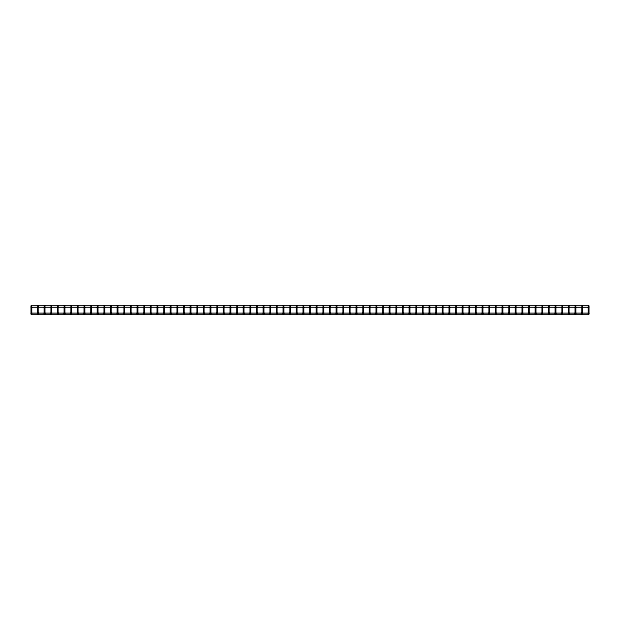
<?xml version="1.0" encoding="UTF-8"?>
<svg xmlns="http://www.w3.org/2000/svg" width="620" height="620" viewBox="0 0 620 620"><rect width="100%" height="100%" fill="white"/><g stroke="black" fill="none" stroke-linecap="round" stroke-linejoin="round"><path stroke-width="0.93" d="M310.217 306.071L310 305.544L309.783 306.071M31.31 305.544L31.31 306.164L31.31 305.544L588.69 305.544L588.69 306.164L588.69 305.544M589 306.722L589 313.836L588.38 313.836L588.38 306.722M588.69 306.164L588.69 307.412L31.31 307.412L31.31 306.164M582.366 306.722L582.366 313.836L581.746 313.836L581.746 306.722M575.732 306.722L575.732 313.836L575.104 313.836L575.104 306.722M569.09 306.722L569.09 313.836L568.47 313.836L568.47 306.722M562.456 306.722L562.456 313.836L561.836 313.836L561.836 306.722M555.822 306.722L555.822 313.836L555.202 313.836L555.202 306.722M549.188 306.722L549.188 313.836L548.568 313.836L548.568 306.722M542.554 306.722L542.554 313.836L541.927 313.836L541.927 306.722M535.92 306.722L535.92 313.836L535.293 313.836L535.293 306.722M529.279 306.722L529.279 313.836L528.659 313.836L528.659 306.722M522.644 306.722L522.644 313.836L522.025 313.836L522.025 306.722M516.011 306.722L516.011 313.836L515.39 313.836L515.39 306.722M509.377 306.722L509.377 313.836L508.749 313.836L508.749 306.722M502.743 306.722L502.743 313.836L502.115 313.836L502.115 306.722M496.101 306.722L496.101 313.836L495.481 313.836L495.481 306.722M489.467 306.722L489.467 313.836L488.847 313.836L488.847 306.722M482.833 306.722L482.833 313.836L482.213 313.836L482.213 306.722M476.199 306.722L476.199 313.836L475.579 313.836L475.579 306.722M469.565 306.722L469.565 313.836L468.937 313.836L468.937 306.722M462.923 306.722L462.923 313.836L462.303 313.836L462.303 306.722M456.289 306.722L456.289 313.836L455.669 313.836L455.669 306.722M449.655 306.722L449.655 313.836L449.035 313.836L449.035 306.722M443.021 306.722L443.021 313.836L442.401 313.836L442.401 306.722M436.387 306.722L436.387 313.836L435.759 313.836L435.759 306.722M429.753 306.722L429.753 313.836L429.125 313.836L429.125 306.722M423.111 306.722L423.111 313.836L422.491 313.836L422.491 306.722M416.477 306.722L416.477 313.836L415.857 313.836L415.857 306.722M409.843 306.722L409.843 313.836L409.223 313.836L409.223 306.722M403.209 306.722L403.209 313.836L402.582 313.836L402.582 306.722M396.575 306.722L396.575 313.836L395.947 313.836L395.947 306.722M389.933 306.722L389.933 313.836L389.313 313.836L389.313 306.722M383.3 306.722L383.3 313.836L382.679 313.836L382.679 306.722M376.666 306.722L376.666 313.836L376.046 313.836L376.046 306.722M370.031 306.722L370.031 313.836L369.412 313.836L369.412 306.722M363.397 306.722L363.397 313.836L362.77 313.836L362.77 306.722M356.756 306.722L356.756 313.836L356.136 313.836L356.136 306.722M350.122 306.722L350.122 313.836L349.502 313.836L349.502 306.722M343.488 306.722L343.488 313.836L342.868 313.836L342.868 306.722M336.854 306.722L336.854 313.836L336.234 313.836L336.234 306.722M330.22 306.722L330.22 313.836L329.592 313.836L329.592 306.722M323.586 306.722L323.586 313.836L322.958 313.836L322.958 306.722M316.944 306.722L316.944 313.836L316.324 313.836L316.324 306.722M310.31 306.722L310.31 313.836L309.69 313.836L309.69 306.722M303.676 306.722L303.676 313.836L303.056 313.836L303.056 306.722M297.042 306.722L297.042 313.836L296.414 313.836L296.414 306.722M290.408 306.722L290.408 313.836L289.78 313.836L289.78 306.722M283.766 306.722L283.766 313.836L283.146 313.836L283.146 306.722M277.132 306.722L277.132 313.836L276.512 313.836L276.512 306.722M270.498 306.722L270.498 313.836L269.878 313.836L269.878 306.722M263.864 306.722L263.864 313.836L263.244 313.836L263.244 306.722M257.23 306.722L257.23 313.836L256.603 313.836L256.603 306.722M250.588 306.722L250.588 313.836L249.969 313.836L249.969 306.722M243.954 306.722L243.954 313.836L243.335 313.836L243.335 306.722M237.321 306.722L237.321 313.836L236.701 313.836L236.701 306.722M230.687 306.722L230.687 313.836L230.067 313.836L230.067 306.722M224.053 306.722L224.053 313.836L223.425 313.836L223.425 306.722M217.419 306.722L217.419 313.836L216.791 313.836L216.791 306.722M210.777 306.722L210.777 313.836L210.157 313.836L210.157 306.722M204.143 306.722L204.143 313.836L203.523 313.836L203.523 306.722M197.509 306.722L197.509 313.836L196.889 313.836L196.889 306.722M190.875 306.722L190.875 313.836L190.247 313.836L190.247 306.722M184.241 306.722L184.241 313.836L183.613 313.836L183.613 306.722M177.599 306.722L177.599 313.836L176.979 313.836L176.979 306.722M170.965 306.722L170.965 313.836L170.345 313.836L170.345 306.722M164.331 306.722L164.331 313.836L163.711 313.836L163.711 306.722M157.697 306.722L157.697 313.836L157.077 313.836L157.077 306.722M151.063 306.722L151.063 313.836L150.435 313.836L150.435 306.722M144.421 306.722L144.421 313.836L143.801 313.836L143.801 306.722M137.787 306.722L137.787 313.836L137.167 313.836L137.167 306.722M131.153 306.722L131.153 313.836L130.533 313.836L130.533 306.722M124.519 306.722L124.519 313.836L123.899 313.836L123.899 306.722M117.885 306.722L117.885 313.836L117.258 313.836L117.258 306.722M111.251 306.722L111.251 313.836L110.624 313.836L110.624 306.722M104.609 306.722L104.609 313.836L103.99 313.836L103.99 306.722M97.976 306.722L97.976 313.836L97.356 313.836L97.356 306.722M91.341 306.722L91.341 313.836L90.722 313.836L90.722 306.722M84.707 306.722L84.707 313.836L84.08 313.836L84.08 306.722M78.073 306.722L78.073 313.836L77.446 313.836L77.446 306.722M71.432 306.722L71.432 313.836L70.812 313.836L70.812 306.722M64.798 306.722L64.798 313.836L64.178 313.836L64.178 306.722M58.164 306.722L58.164 313.836L57.544 313.836L57.544 306.722M51.53 306.722L51.53 313.836L50.91 313.836L50.91 306.722M44.896 306.722L44.896 313.836L44.268 313.836L44.268 306.722M38.254 306.722L38.254 313.836L37.634 313.836L37.634 306.722M31.62 306.722L31.62 313.836L31 313.836L31 306.722M37.727 305.637L38.169 306.071L37.727 305.637M44.361 305.637L44.803 306.071L44.361 305.637M50.995 305.637L51.437 306.071L50.995 305.637M57.637 305.637L58.071 306.071L57.637 305.637M64.271 305.637L64.705 306.071L64.271 305.637M70.905 305.637L71.347 306.071L70.905 305.637M77.539 305.637L77.981 306.071L77.539 305.637M84.173 305.637L84.615 306.071L84.173 305.637M90.807 305.637L91.248 306.071L90.807 305.637M97.448 305.637L97.883 306.071L97.448 305.637M104.083 305.637L104.524 306.071L104.083 305.637M110.717 305.637L111.158 306.071L110.717 305.637M117.35 305.637L117.792 306.071L117.35 305.637M123.984 305.637L124.426 306.071L123.984 305.637M130.626 305.637L131.06 306.071L130.626 305.637M137.26 305.637L137.702 306.071L137.26 305.637M143.894 305.637L144.336 306.071L143.894 305.637M150.528 305.637L150.97 306.071L150.528 305.637M157.162 305.637L157.604 306.071L157.162 305.637M163.804 305.637L164.238 306.071L163.804 305.637M170.438 305.637L170.872 306.071L170.438 305.637M177.072 305.637L177.514 306.071L177.072 305.637M183.706 305.637L184.148 306.071L183.706 305.637M190.34 305.637L190.782 306.071L190.34 305.637M196.974 305.637L197.416 306.071L196.974 305.637M203.616 305.637L204.05 306.071L203.616 305.637M210.25 305.637L210.692 306.071L210.25 305.637M216.884 305.637L217.326 306.071L216.884 305.637M223.518 305.637L223.96 306.071L223.518 305.637M230.152 305.637L230.594 306.071L230.152 305.637M236.794 305.637L237.228 306.071L236.794 305.637M243.428 305.637L243.869 306.071L243.428 305.637M250.062 305.637L250.503 306.071L250.062 305.637M256.696 305.637L257.137 306.071L256.696 305.637M263.329 305.637L263.771 306.071L263.329 305.637M269.964 305.637L270.405 306.071L269.964 305.637M276.605 305.637L277.039 306.071L276.605 305.637M283.239 305.637L283.681 306.071L283.239 305.637M289.873 305.637L290.315 306.071L289.873 305.637M296.507 305.637L296.949 306.071L296.507 305.637M303.141 305.637L303.583 306.071L303.141 305.637M316.417 305.637L316.859 306.071L316.417 305.637M323.051 305.637L323.493 306.071L323.051 305.637M329.685 305.637L330.127 306.071L329.685 305.637M336.319 305.637L336.761 306.071L336.319 305.637M342.961 305.637L343.395 306.071L342.961 305.637M349.595 305.637L350.037 306.071L349.595 305.637M356.229 305.637L356.671 306.071L356.229 305.637M362.863 305.637L363.304 306.071L362.863 305.637M369.497 305.637L369.938 306.071L369.497 305.637M376.131 305.637L376.572 306.071L376.131 305.637M382.772 305.637L383.207 306.071L382.772 305.637M389.406 305.637L389.848 306.071L389.406 305.637M396.041 305.637L396.482 306.071L396.041 305.637M402.675 305.637L403.116 306.071L402.675 305.637M409.308 305.637L409.75 306.071L409.308 305.637M415.95 305.637L416.384 306.071L415.95 305.637M422.584 305.637L423.026 306.071L422.584 305.637M429.218 305.637L429.66 306.071L429.218 305.637M435.852 305.637L436.294 306.071L435.852 305.637M442.486 305.637L442.928 306.071L442.486 305.637M449.128 305.637L449.562 306.071L449.128 305.637M455.762 305.637L456.196 306.071L455.762 305.637M462.396 305.637L462.838 306.071L462.396 305.637M469.03 305.637L469.472 306.071L469.03 305.637M475.664 305.637L476.106 306.071L475.664 305.637M482.298 305.637L482.74 306.071L482.298 305.637M488.94 305.637L489.374 306.071L488.94 305.637M495.574 305.637L496.015 306.071L495.574 305.637M502.208 305.637L502.65 306.071L502.208 305.637M508.842 305.637L509.284 306.071L508.842 305.637M515.476 305.637L515.918 306.071L515.476 305.637M522.118 305.637L522.552 306.071L522.118 305.637M528.751 305.637L529.193 306.071L528.751 305.637M535.386 305.637L535.827 306.071L535.386 305.637M542.019 305.637L542.461 306.071L542.019 305.637M548.654 305.637L549.095 306.071L548.654 305.637M555.295 305.637L555.729 306.071L555.295 305.637M561.929 305.637L562.363 306.071L561.929 305.637M568.563 305.637L569.005 306.071L568.563 305.637M575.197 305.637L575.639 306.071L575.197 305.637M581.831 305.637L582.273 306.071L581.831 305.637M588.69 313.216L31.31 313.216L31.31 314.456L588.69 314.456L588.69 313.216"/></g></svg>
